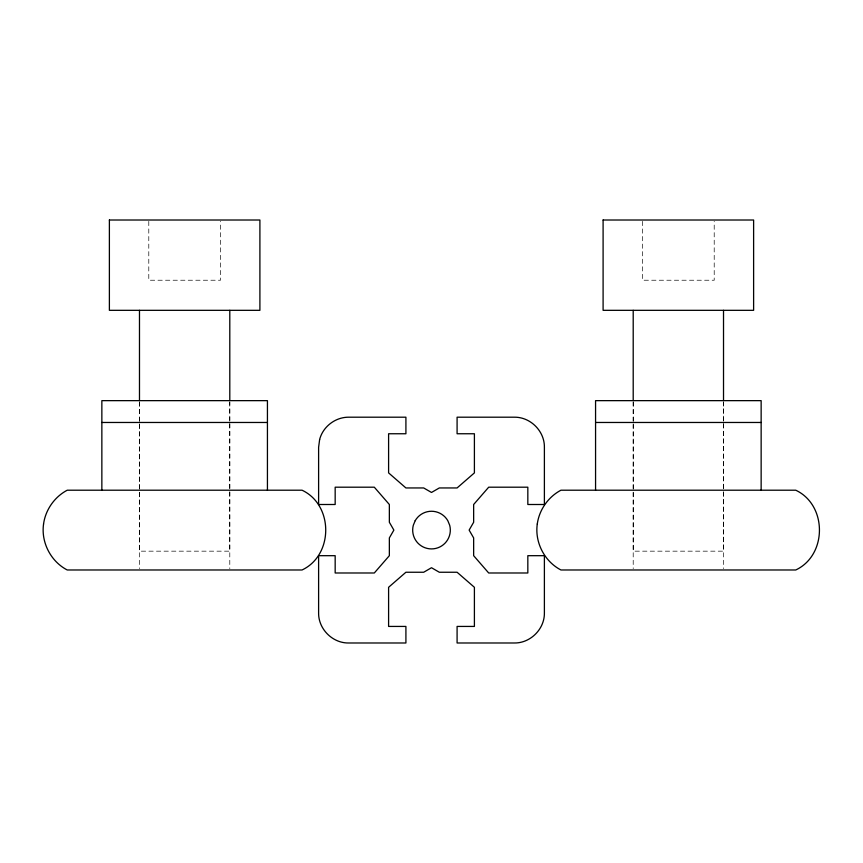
<?xml version="1.0" encoding="UTF-8"?>
<svg xmlns="http://www.w3.org/2000/svg" width="863" height="863" viewBox="0 0 863 863"><rect width="100%" height="100%" fill="white"/><g stroke="black" fill="none" stroke-linecap="round" stroke-linejoin="round"><path stroke-width="0.65" stroke-dasharray="4.32 3.24" d="M139.482 401.824L139.482 551.166L229.795 551.166L229.795 401.824M148.792 221.349L148.792 280.227L220.486 280.227L220.486 221.349M633.205 401.824L633.205 551.166L723.518 551.166L723.518 401.824M642.514 221.349L642.514 280.227L714.208 280.227L714.208 221.349M723.518 401.931L723.518 421.187M723.518 423.809L723.518 490.864M723.518 492.201L723.518 568.641M633.205 401.931L633.205 421.187M633.205 423.809L633.205 490.864M633.205 492.201L633.205 568.641M229.795 401.931L229.795 421.187M229.795 423.809L229.795 490.864M229.795 492.201L229.795 568.641M139.482 401.931L139.482 421.187M139.482 423.809L139.482 490.864M139.482 492.201L139.482 568.641"/><path stroke-width="1.29" d="M139.482 400.475L139.482 310.324M229.795 400.475L229.795 310.324M633.205 400.475L633.205 310.324M723.518 400.475L723.518 310.324M101.856 422.471L267.433 422.471M595.567 422.471L761.144 422.471M761.144 490.206L761.144 400.648L595.567 400.648L595.567 490.206M267.433 490.206L267.433 400.648L101.856 400.648L101.856 490.206M109.385 220.011L109.385 310.324L259.903 310.324L259.903 220.011L109.385 220.011M603.097 220.011L603.097 310.324L753.615 310.324L753.615 220.011L603.097 220.011M43.56 523.992C40.917 542.32 50.777 561.479 67.238 569.979L302.05 569.979C333.614 555.136 333.614 505.06 302.05 490.206L67.238 490.206C54.542 496.883 45.512 509.785 43.56 523.992M537.282 523.992C534.629 542.32 544.499 561.479 560.95 569.979L795.762 569.979C827.326 555.136 827.326 505.06 795.762 490.206L560.95 490.206C548.264 496.883 539.224 509.785 537.282 523.992M319.634 439.515L318.609 447.304L318.609 504.499L335.168 504.499L335.168 487.196L374.305 487.196L389.353 504.499L389.353 522.266L393.873 530.098L389.353 537.919L389.353 555.686L374.305 572.989L335.168 572.989L335.168 555.686L318.609 555.686L318.609 612.881C318.318 629.019 332.568 643.28 348.717 642.989L405.912 642.989L405.912 626.43L388.598 626.43L388.598 587.293L405.912 572.245L423.679 572.245L431.5 567.725L439.321 572.245L457.088 572.245L474.402 587.293L474.402 626.43L457.088 626.43L457.088 642.989L514.283 642.989C530.432 643.28 544.682 629.019 544.391 612.881L544.391 555.686L527.832 555.686L527.832 572.989L488.695 572.989L473.647 555.686L473.647 537.919L469.127 530.098L473.647 522.266L473.647 504.499L488.695 487.196L527.832 487.196L527.832 504.499L544.391 504.499L544.391 447.304C544.682 431.166 530.432 416.905 514.283 417.196L457.088 417.196L457.088 433.755L474.402 433.755L474.402 472.892L457.088 487.951L439.321 487.951L431.5 492.46L423.679 487.951L405.912 487.951L388.598 472.892L388.598 433.755L405.912 433.755L405.912 417.196L348.717 417.196C335.405 417.099 322.935 426.624 319.634 439.515M415.2 520.68L413.323 525.222A18.813 18.813 0 0 0 431.5 548.911A18.813 18.813 0 0 0 449.677 525.222L447.8 520.68A18.813 18.813 0 0 0 415.2 520.68"/></g></svg>
